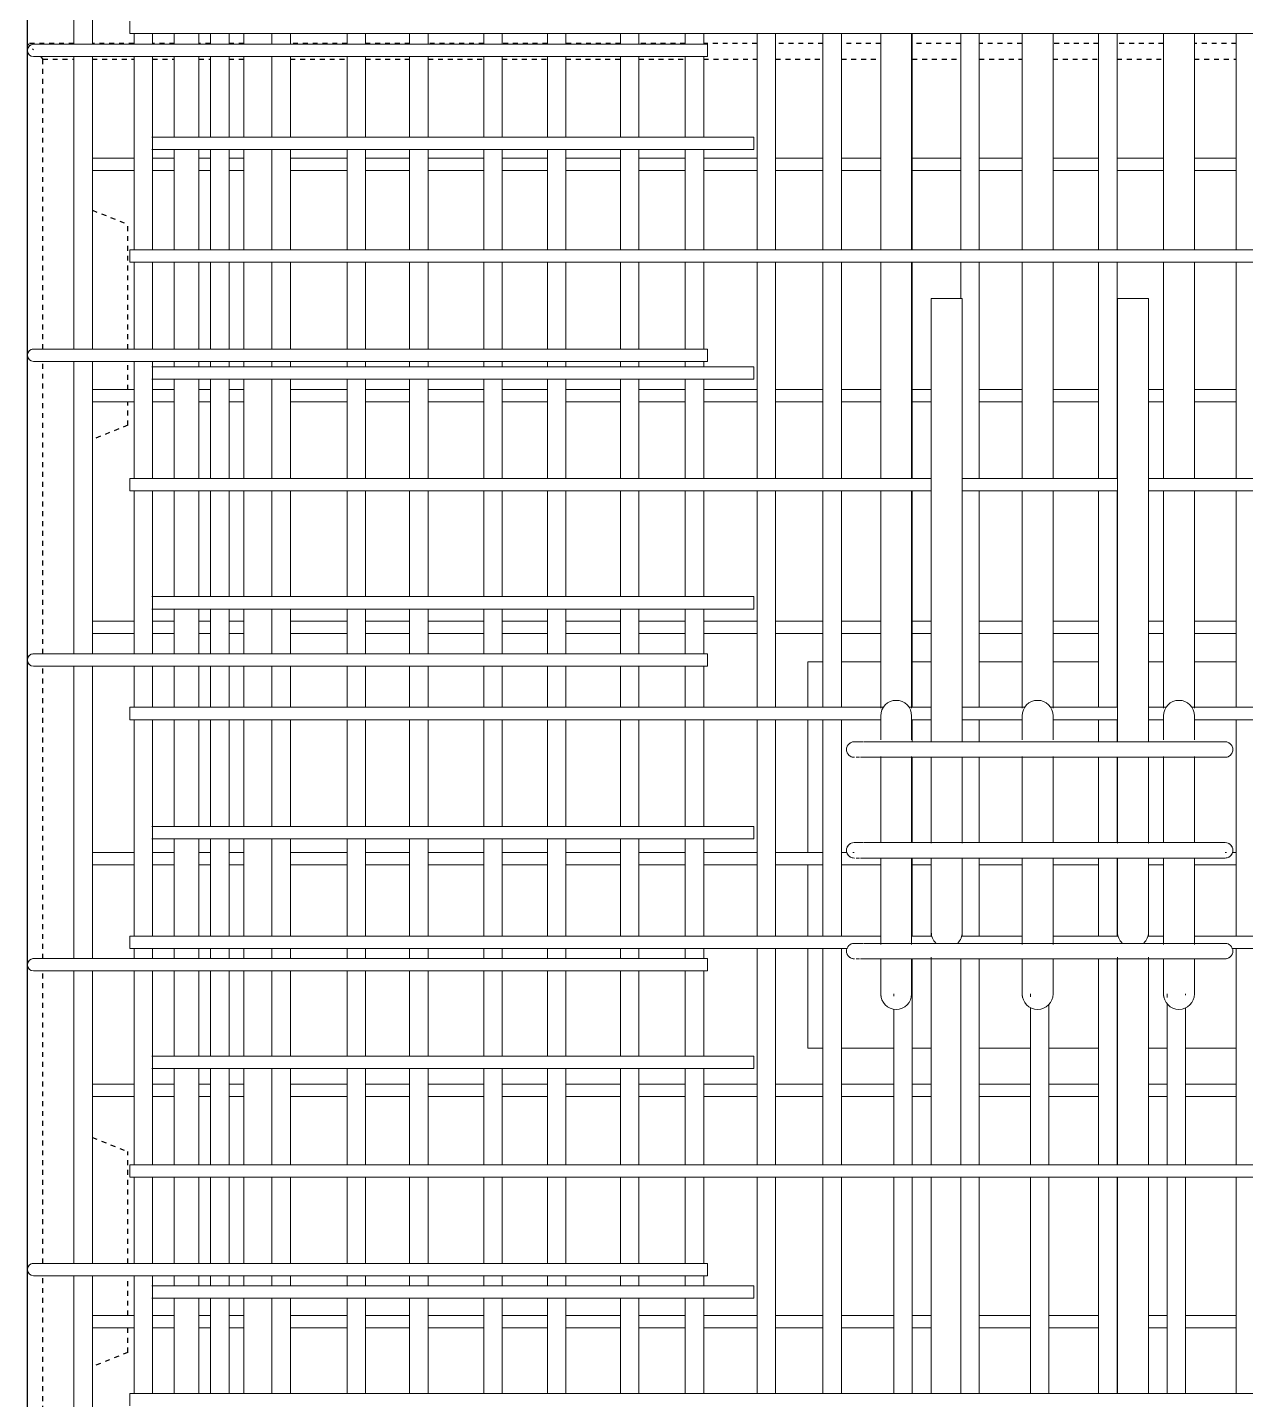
# Model space of a CAD drawing. Header units: millimetres. Extents: x -22025 to -1429, y -2879 to 29261.
# Drawn here: x -20245 to -19456, y 2783 to 3670 of the extents above; entities that cross this region are included whole.
import ezdxf

# ---------------------------------------------------------------- set-up
doc = ezdxf.new("R2010")
doc.units = ezdxf.units.MM
doc.linetypes.add('Dash', pattern=[6.36, 3.18, -3.18])
for name, color, linetype, lineweight in [('A-WALL', 113, 'Continuous', 25), ('A-WALL-HDLN', 110, 'Dash', 25), ('S-BEAM', 12, 'Continuous', 18), ('S-RBAR', 171, 'Continuous', 18)]:
    doc.layers.add(name, color=color, linetype=linetype, lineweight=lineweight)

msp = doc.modelspace()

# ---------------------------------------------------------------- linework, layer by layer
at = {"layer": 'A-WALL'}
msp.add_line((-20244.57, -1395), (-20244.57, 7660), dxfattribs=at)
at = {"layer": 'A-WALL-HDLN'}
for p, q in [((-20244.57, 3660), (-20243.01, 3658.44)), ((-20214.57, 3660), (-20244.57, 3660)), ((-20175.77, 3660), (-20202.57, 3660)), ((-20149.57, 3660), (-20163.57, 3660)), ((-20126.14, 3660), (-20133.57, 3660)), ((-20104.57, 3660), (-20114.14, 3660)), ((-20037.71, 3660), (-20074.42, 3660)), ((-19997.26, 3660), (-20025.71, 3660)), ((-19949.28, 3660), (-19985.26, 3660)), ((-19908.11, 3660), (-19937.28, 3660)), ((-19860.86, 3660), (-19896.11, 3660)), ((-19818.95, 3660), (-19848.86, 3660)), ((-19772.43, 3660), (-19806.95, 3660)), ((-19729.8, 3660), (-19760.43, 3660)), ((-19692.41, 3660), (-19717.8, 3660)), ((-19640.65, 3660), (-19672, 3660)), ((-19600.92, 3660), (-19628.65, 3660)), ((-19551.49, 3660), (-19580.92, 3660)), ((-19509.44, 3660), (-19539.49, 3660)), ((-19462.34, 3660), (-19489.44, 3660)), ((-20241.24, 3656.68), (-20240.57, 3656)), ((-20236.12, 3651.56), (-20234.57, 3650)), ((-20234.57, 3462.33), (-20234.57, 3650)), ((-20234.57, 3650), (-20214.57, 3650)), ((-20202.57, 3650), (-20175.77, 3650)), ((-20163.57, 3650), (-20149.57, 3650)), ((-20133.57, 3650), (-20126.14, 3650)), ((-20114.14, 3650), (-20104.57, 3650)), ((-20074.42, 3650), (-20037.71, 3650)), ((-20025.71, 3650), (-19997.26, 3650)), ((-19985.26, 3650), (-19949.28, 3650)), ((-19937.28, 3650), (-19908.11, 3650)), ((-19896.11, 3650), (-19860.86, 3650)), ((-19848.86, 3650), (-19818.95, 3650)), ((-19806.95, 3650), (-19772.43, 3650)), ((-19760.43, 3650), (-19729.8, 3650)), ((-19717.8, 3650), (-19692.41, 3650)), ((-19672, 3650), (-19640.65, 3650)), ((-19628.65, 3650), (-19600.92, 3650)), ((-19580.92, 3650), (-19551.49, 3650)), ((-19539.49, 3650), (-19509.44, 3650)), ((-19489.44, 3650), (-19462.34, 3650)), ((-20202.57, 3552.19), (-20179.57, 3542.99)), ((-20179.57, 3462.33), (-20179.57, 3542.99)), ((-20234.57, 3265.11), (-20234.57, 3454.33)), ((-20179.57, 3436.07), (-20179.57, 3454.33)), ((-20179.57, 3412.99), (-20179.57, 3428.07)), ((-20179.57, 3412.99), (-20202.57, 3403.79)), ((-20234.57, 3067.89), (-20234.57, 3257.11)), ((-20234.57, 2870.67), (-20234.57, 3059.89)), ((-20202.57, 2952.19), (-20179.57, 2942.99)), ((-20179.57, 2870.67), (-20179.57, 2942.99)), ((-20234.57, 2673.44), (-20234.57, 2862.67)), ((-20179.57, 2836.94), (-20179.57, 2862.67)), ((-20179.57, 2812.99), (-20179.57, 2828.94)), ((-20179.57, 2812.99), (-20202.57, 2803.79))]:
    msp.add_line(p, q, dxfattribs=at)
at = {"layer": 'S-BEAM'}
for p, q in [((-19739.57, 3230.49), (-19739.57, 3260)), ((-19739.57, 3260), (-19729.8, 3260)), ((-19717.8, 3260), (-19692.41, 3260)), ((-19672, 3260), (-19659.68, 3260)), ((-19628.65, 3260), (-19600.92, 3260)), ((-19580.92, 3260), (-19551.49, 3260)), ((-19519.18, 3260), (-19509.44, 3260)), ((-19489.44, 3260), (-19462.34, 3260)), ((-19739.57, 3136.5), (-19739.57, 3222.49)), ((-19739.57, 3082.51), (-19739.57, 3128.5)), ((-19739.57, 3010), (-19739.57, 3074.51)), ((-19729.8, 3010), (-19739.57, 3010)), ((-19684, 3010), (-19717.8, 3010)), ((-19659.68, 3010), (-19672, 3010)), ((-19595.57, 3010), (-19628.65, 3010)), ((-19551.49, 3010), (-19583.57, 3010)), ((-19507.14, 3010), (-19519.18, 3010)), ((-19462.34, 3010), (-19495.14, 3010))]:
    msp.add_line(p, q, dxfattribs=at)
at = {"layer": 'S-RBAR'}
for p, q in [((-20214.57, 3659.56), (-20214.57, 3848.78)), ((-20202.57, 3659.56), (-20202.57, 3848.78)), ((-20178.38, 3674.44), (-20178.38, 3666.44)), ((-20240.57, 3659.56), (-20220.57, 3659.56)), ((-19804.57, 3659.56), (-20220.57, 3659.56)), ((-19004.57, 3666.44), (-20178.38, 3666.44)), ((-20175.57, 3659.56), (-20175.57, 3666.44)), ((-20163.57, 3659.56), (-20163.57, 3666.44)), ((-20149.57, 3659.56), (-20149.57, 3666.44)), ((-20133.57, 3659.56), (-20133.57, 3666.44)), ((-20126.14, 3659.56), (-20126.14, 3666.44)), ((-20114.14, 3659.56), (-20114.14, 3666.44)), ((-20104.57, 3659.56), (-20104.57, 3666.44)), ((-20086.42, 3659.56), (-20086.42, 3666.44)), ((-20074.42, 3659.56), (-20074.42, 3666.44)), ((-20037.71, 3659.56), (-20037.71, 3666.44)), ((-20025.71, 3659.56), (-20025.71, 3666.44)), ((-19997.26, 3659.56), (-19997.26, 3666.44)), ((-19985.26, 3659.56), (-19985.26, 3666.44)), ((-19949.28, 3659.56), (-19949.28, 3666.44)), ((-19937.28, 3659.56), (-19937.28, 3666.44)), ((-19908.11, 3659.56), (-19908.11, 3666.44)), ((-19896.11, 3659.56), (-19896.11, 3666.44)), ((-19860.86, 3659.56), (-19860.86, 3666.44)), ((-19848.86, 3659.56), (-19848.86, 3666.44)), ((-19818.95, 3659.56), (-19818.95, 3666.44)), ((-19806.95, 3659.56), (-19806.95, 3666.44)), ((-19804.57, 3659.56), (-19804.57, 3651.56)), ((-19772.43, 3526.46), (-19772.43, 3666.44)), ((-19760.43, 3526.46), (-19760.43, 3666.44)), ((-19729.8, 3526.46), (-19729.8, 3666.44)), ((-19717.8, 3526.46), (-19717.8, 3666.44)), ((-19692.41, 3666.44), (-19692.41, 3526.46)), ((-19672.41, 3666.44), (-19672.41, 3526.46)), ((-19672, 3526.46), (-19672, 3666.44)), ((-19640.65, 3526.46), (-19640.65, 3666.44)), ((-19628.65, 3526.46), (-19628.65, 3666.44)), ((-19600.92, 3666.44), (-19600.92, 3526.46)), ((-19580.92, 3666.44), (-19580.92, 3526.46)), ((-19551.49, 3526.46), (-19551.49, 3666.44)), ((-19539.49, 3526.46), (-19539.49, 3666.44)), ((-19509.44, 3666.44), (-19509.44, 3526.46)), ((-19489.44, 3666.44), (-19489.44, 3526.46)), ((-19462.34, 3526.46), (-19462.34, 3666.44)), ((-20240.57, 3651.56), (-20220.57, 3651.56)), ((-19804.57, 3651.56), (-20220.57, 3651.56)), ((-20214.57, 3462.33), (-20214.57, 3651.56)), ((-20202.57, 3462.33), (-20202.57, 3651.56)), ((-20175.57, 3526.46), (-20175.57, 3651.56)), ((-20163.57, 3526.46), (-20163.57, 3651.56)), ((-20149.57, 3599.39), (-20149.57, 3651.56)), ((-20133.57, 3599.39), (-20133.57, 3651.56)), ((-20126.14, 3599.39), (-20126.14, 3651.56)), ((-20114.14, 3599.39), (-20114.14, 3651.56)), ((-20104.57, 3599.39), (-20104.57, 3651.56)), ((-20086.42, 3599.39), (-20086.42, 3651.56)), ((-20074.42, 3599.39), (-20074.42, 3651.56)), ((-20037.71, 3599.39), (-20037.71, 3651.56)), ((-20025.71, 3599.39), (-20025.71, 3651.56)), ((-19997.26, 3599.39), (-19997.26, 3651.56)), ((-19985.26, 3599.39), (-19985.26, 3651.56)), ((-19949.28, 3599.39), (-19949.28, 3651.56)), ((-19937.28, 3599.39), (-19937.28, 3651.56)), ((-19908.11, 3599.39), (-19908.11, 3651.56)), ((-19896.11, 3599.39), (-19896.11, 3651.56)), ((-19860.86, 3599.39), (-19860.86, 3651.56)), ((-19848.86, 3599.39), (-19848.86, 3651.56)), ((-19818.95, 3599.39), (-19818.95, 3651.56)), ((-19806.95, 3599.39), (-19806.95, 3651.56)), ((-20164.07, 3599.39), (-20134.57, 3599.39)), ((-19774.57, 3599.39), (-20134.57, 3599.39)), ((-19774.57, 3599.39), (-19774.57, 3591.39)), ((-20164.07, 3591.39), (-20134.57, 3591.39)), ((-20149.57, 3526.46), (-20149.57, 3591.39)), ((-19774.57, 3591.39), (-20134.57, 3591.39)), ((-20133.57, 3526.46), (-20133.57, 3591.39)), ((-20126.14, 3526.46), (-20126.14, 3591.39)), ((-20114.14, 3526.46), (-20114.14, 3591.39)), ((-20104.57, 3526.46), (-20104.57, 3591.39)), ((-20086.42, 3526.46), (-20086.42, 3591.39)), ((-20074.42, 3526.46), (-20074.42, 3591.39)), ((-20037.71, 3526.46), (-20037.71, 3591.39)), ((-20025.71, 3526.46), (-20025.71, 3591.39)), ((-19997.26, 3526.46), (-19997.26, 3591.39)), ((-19985.26, 3526.46), (-19985.26, 3591.39)), ((-19949.28, 3526.46), (-19949.28, 3591.39)), ((-19937.28, 3526.46), (-19937.28, 3591.39)), ((-19908.11, 3526.46), (-19908.11, 3591.39)), ((-19896.11, 3526.46), (-19896.11, 3591.39)), ((-19860.86, 3526.46), (-19860.86, 3591.39)), ((-19848.86, 3526.46), (-19848.86, 3591.39)), ((-19818.95, 3526.46), (-19818.95, 3591.39)), ((-19806.95, 3526.46), (-19806.95, 3591.39)), ((-20175.77, 3585.85), (-20202.57, 3585.85)), ((-20149.57, 3585.85), (-20163.57, 3585.85)), ((-20126.14, 3585.85), (-20133.57, 3585.85)), ((-20104.57, 3585.85), (-20114.14, 3585.85)), ((-20037.71, 3585.85), (-20074.42, 3585.85)), ((-19997.26, 3585.85), (-20025.71, 3585.85)), ((-19949.28, 3585.85), (-19985.26, 3585.85)), ((-19908.11, 3585.85), (-19937.28, 3585.85)), ((-19860.86, 3585.85), (-19896.11, 3585.85)), ((-19818.95, 3585.85), (-19848.86, 3585.85)), ((-19772.43, 3585.85), (-19806.95, 3585.85)), ((-19729.8, 3585.85), (-19760.43, 3585.85)), ((-19692.41, 3585.85), (-19717.8, 3585.85)), ((-19640.65, 3585.85), (-19672, 3585.85)), ((-19600.92, 3585.85), (-19628.65, 3585.85)), ((-19551.49, 3585.85), (-19580.92, 3585.85)), ((-19509.44, 3585.85), (-19539.49, 3585.85)), ((-19462.34, 3585.85), (-19489.44, 3585.85)), ((-20175.77, 3577.85), (-20202.57, 3577.85)), ((-20149.57, 3577.85), (-20163.57, 3577.85)), ((-20126.14, 3577.85), (-20133.57, 3577.85)), ((-20104.57, 3577.85), (-20114.14, 3577.85)), ((-20037.71, 3577.85), (-20074.42, 3577.85)), ((-19997.26, 3577.85), (-20025.71, 3577.85)), ((-19949.28, 3577.85), (-19985.26, 3577.85)), ((-19908.11, 3577.85), (-19937.28, 3577.85)), ((-19860.86, 3577.85), (-19896.11, 3577.85)), ((-19818.95, 3577.85), (-19848.86, 3577.85)), ((-19772.43, 3577.85), (-19806.95, 3577.85)), ((-19729.8, 3577.85), (-19760.43, 3577.85)), ((-19692.41, 3577.85), (-19717.8, 3577.85)), ((-19640.65, 3577.85), (-19672, 3577.85)), ((-19600.92, 3577.85), (-19628.65, 3577.85)), ((-19551.49, 3577.85), (-19580.92, 3577.85)), ((-19509.44, 3577.85), (-19539.49, 3577.85)), ((-19462.34, 3577.85), (-19489.44, 3577.85)), ((-19004.57, 3526.46), (-20178.38, 3526.46)), ((-20178.38, 3526.46), (-20178.38, 3518.46)), ((-19004.57, 3518.46), (-20178.38, 3518.46)), ((-20175.57, 3462.33), (-20175.57, 3518.46)), ((-20163.57, 3462.33), (-20163.57, 3518.46)), ((-20149.57, 3462.33), (-20149.57, 3518.46)), ((-20133.57, 3462.33), (-20133.57, 3518.46)), ((-20126.14, 3462.33), (-20126.14, 3518.46)), ((-20114.14, 3462.33), (-20114.14, 3518.46)), ((-20104.57, 3462.33), (-20104.57, 3518.46)), ((-20086.42, 3462.33), (-20086.42, 3518.46)), ((-20074.42, 3462.33), (-20074.42, 3518.46)), ((-20037.71, 3462.33), (-20037.71, 3518.46)), ((-20025.71, 3462.33), (-20025.71, 3518.46)), ((-19997.26, 3462.33), (-19997.26, 3518.46)), ((-19985.26, 3462.33), (-19985.26, 3518.46)), ((-19949.28, 3462.33), (-19949.28, 3518.46)), ((-19937.28, 3462.33), (-19937.28, 3518.46)), ((-19908.11, 3462.33), (-19908.11, 3518.46)), ((-19896.11, 3462.33), (-19896.11, 3518.46)), ((-19860.86, 3462.33), (-19860.86, 3518.46)), ((-19848.86, 3462.33), (-19848.86, 3518.46)), ((-19818.95, 3462.33), (-19818.95, 3518.46)), ((-19806.95, 3462.33), (-19806.95, 3518.46)), ((-19772.43, 3378.48), (-19772.43, 3518.46)), ((-19760.43, 3378.48), (-19760.43, 3518.46)), ((-19729.8, 3378.48), (-19729.8, 3518.46)), ((-19717.8, 3378.48), (-19717.8, 3518.46)), ((-19692.41, 3518.46), (-19692.41, 3378.48)), ((-19672.41, 3518.46), (-19672.41, 3378.48)), ((-19672, 3378.48), (-19672, 3518.46)), ((-19640.65, 3495), (-19640.65, 3518.46)), ((-19628.65, 3378.48), (-19628.65, 3518.46)), ((-19600.92, 3518.46), (-19600.92, 3378.48)), ((-19580.92, 3518.46), (-19580.92, 3378.48)), ((-19551.49, 3378.48), (-19551.49, 3518.46)), ((-19539.49, 3378.48), (-19539.49, 3518.46)), ((-19509.44, 3518.46), (-19509.44, 3378.48)), ((-19489.44, 3518.46), (-19489.44, 3378.48)), ((-19462.34, 3378.48), (-19462.34, 3518.46)), ((-19659.68, 3495), (-19659.68, 3208.16)), ((-19659.68, 3495), (-19639.68, 3495)), ((-19639.68, 3495), (-19639.68, 3208.16)), ((-19539.18, 3495), (-19539.18, 3208.16)), ((-19539.18, 3495), (-19519.18, 3495)), ((-19519.18, 3495), (-19519.18, 3208.16)), ((-20240.57, 3462.33), (-20220.57, 3462.33)), ((-20240.57, 3454.33), (-20220.57, 3454.33)), ((-19804.57, 3462.33), (-20220.57, 3462.33)), ((-19804.57, 3454.33), (-20220.57, 3454.33)), ((-20214.57, 3265.11), (-20214.57, 3454.33)), ((-20202.57, 3265.11), (-20202.57, 3454.33)), ((-20175.57, 3378.48), (-20175.57, 3454.33)), ((-20163.57, 3378.48), (-20163.57, 3454.33)), ((-20149.57, 3450.75), (-20149.57, 3454.33)), ((-20133.57, 3450.75), (-20133.57, 3454.33)), ((-20126.14, 3450.75), (-20126.14, 3454.33)), ((-20114.14, 3450.75), (-20114.14, 3454.33)), ((-20104.57, 3450.75), (-20104.57, 3454.33)), ((-20086.42, 3450.75), (-20086.42, 3454.33)), ((-20074.42, 3450.75), (-20074.42, 3454.33)), ((-20037.71, 3450.75), (-20037.71, 3454.33)), ((-20025.71, 3450.75), (-20025.71, 3454.33)), ((-19997.26, 3450.75), (-19997.26, 3454.33)), ((-19985.26, 3450.75), (-19985.26, 3454.33)), ((-19949.28, 3450.75), (-19949.28, 3454.33)), ((-19937.28, 3450.75), (-19937.28, 3454.33)), ((-19908.11, 3450.75), (-19908.11, 3454.33)), ((-19896.11, 3450.75), (-19896.11, 3454.33)), ((-19860.86, 3450.75), (-19860.86, 3454.33)), ((-19848.86, 3450.75), (-19848.86, 3454.33)), ((-19818.95, 3450.75), (-19818.95, 3454.33)), ((-19806.95, 3450.75), (-19806.95, 3454.33)), ((-19804.57, 3462.33), (-19804.57, 3454.33)), ((-20164.07, 3450.75), (-20134.57, 3450.75)), ((-19774.57, 3450.75), (-20134.57, 3450.75)), ((-19774.57, 3450.75), (-19774.57, 3442.75)), ((-20164.07, 3442.75), (-20134.57, 3442.75)), ((-20149.57, 3378.48), (-20149.57, 3442.75)), ((-19774.57, 3442.75), (-20134.57, 3442.75)), ((-20133.57, 3378.48), (-20133.57, 3442.75)), ((-20126.14, 3378.48), (-20126.14, 3442.75)), ((-20114.14, 3378.48), (-20114.14, 3442.75)), ((-20104.57, 3378.48), (-20104.57, 3442.75)), ((-20086.42, 3378.48), (-20086.42, 3442.75)), ((-20074.42, 3378.48), (-20074.42, 3442.75)), ((-20037.71, 3378.48), (-20037.71, 3442.75)), ((-20025.71, 3378.48), (-20025.71, 3442.75)), ((-19997.26, 3378.48), (-19997.26, 3442.75)), ((-19985.26, 3378.48), (-19985.26, 3442.75)), ((-19949.28, 3378.48), (-19949.28, 3442.75)), ((-19937.28, 3378.48), (-19937.28, 3442.75)), ((-19908.11, 3378.48), (-19908.11, 3442.75)), ((-19896.11, 3378.48), (-19896.11, 3442.75)), ((-19860.86, 3378.48), (-19860.86, 3442.75)), ((-19848.86, 3378.48), (-19848.86, 3442.75)), ((-19818.95, 3378.48), (-19818.95, 3442.75)), ((-19806.95, 3378.48), (-19806.95, 3442.75)), ((-20175.77, 3436.07), (-20202.57, 3436.07)), ((-20175.57, 3428.07), (-20202.57, 3428.07)), ((-20149.57, 3436.07), (-20163.57, 3436.07)), ((-20149.57, 3428.07), (-20163.57, 3428.07)), ((-20126.14, 3436.07), (-20133.57, 3436.07)), ((-20126.14, 3428.07), (-20133.57, 3428.07)), ((-20104.57, 3436.07), (-20114.14, 3436.07)), ((-20104.57, 3428.07), (-20114.14, 3428.07)), ((-20037.71, 3436.07), (-20074.42, 3436.07)), ((-20037.71, 3428.07), (-20074.42, 3428.07)), ((-19997.26, 3436.07), (-20025.71, 3436.07)), ((-19997.26, 3428.07), (-20025.71, 3428.07)), ((-19949.28, 3436.07), (-19985.26, 3436.07)), ((-19949.28, 3428.07), (-19985.26, 3428.07)), ((-19908.11, 3436.07), (-19937.28, 3436.07)), ((-19908.11, 3428.07), (-19937.28, 3428.07)), ((-19860.86, 3436.07), (-19896.11, 3436.07)), ((-19860.86, 3428.07), (-19896.11, 3428.07)), ((-19818.95, 3436.07), (-19848.86, 3436.07)), ((-19818.95, 3428.07), (-19848.86, 3428.07)), ((-19772.43, 3436.07), (-19806.95, 3436.07)), ((-19772.43, 3428.07), (-19806.95, 3428.07)), ((-19729.8, 3436.07), (-19760.43, 3436.07)), ((-19729.8, 3428.07), (-19760.43, 3428.07)), ((-19692.41, 3436.07), (-19717.8, 3436.07)), ((-19692.41, 3428.07), (-19717.8, 3428.07)), ((-19659.68, 3436.07), (-19672, 3436.07)), ((-19659.68, 3428.07), (-19672, 3428.07)), ((-19600.92, 3436.07), (-19628.65, 3436.07)), ((-19600.92, 3428.07), (-19628.65, 3428.07)), ((-19551.49, 3436.07), (-19580.92, 3436.07)), ((-19551.49, 3428.07), (-19580.92, 3428.07)), ((-19509.44, 3436.07), (-19519.18, 3436.07)), ((-19509.44, 3428.07), (-19519.18, 3428.07)), ((-19462.34, 3436.07), (-19489.44, 3436.07)), ((-19462.34, 3428.07), (-19489.44, 3428.07)), ((-19659.68, 3378.48), (-20178.38, 3378.48)), ((-20178.38, 3378.48), (-20178.38, 3370.48)), ((-19539.18, 3378.48), (-19639.68, 3378.48)), ((-19004.57, 3378.48), (-19519.18, 3378.48)), ((-19659.68, 3370.48), (-20178.38, 3370.48)), ((-20175.57, 3265.11), (-20175.57, 3370.48)), ((-20163.57, 3265.11), (-20163.57, 3370.48)), ((-20149.57, 3302.1), (-20149.57, 3370.48)), ((-20133.57, 3302.1), (-20133.57, 3370.48)), ((-20126.14, 3302.1), (-20126.14, 3370.48)), ((-20114.14, 3302.1), (-20114.14, 3370.48)), ((-20104.57, 3302.1), (-20104.57, 3370.48)), ((-20086.42, 3302.1), (-20086.42, 3370.48)), ((-20074.42, 3302.1), (-20074.42, 3370.48)), ((-20037.71, 3302.1), (-20037.71, 3370.48)), ((-20025.71, 3302.1), (-20025.71, 3370.48)), ((-19997.26, 3302.1), (-19997.26, 3370.48)), ((-19985.26, 3302.1), (-19985.26, 3370.48)), ((-19949.28, 3302.1), (-19949.28, 3370.48)), ((-19937.28, 3302.1), (-19937.28, 3370.48)), ((-19908.11, 3302.1), (-19908.11, 3370.48)), ((-19896.11, 3302.1), (-19896.11, 3370.48)), ((-19860.86, 3302.1), (-19860.86, 3370.48)), ((-19848.86, 3302.1), (-19848.86, 3370.48)), ((-19818.95, 3302.1), (-19818.95, 3370.48)), ((-19806.95, 3302.1), (-19806.95, 3370.48)), ((-19772.43, 3230.49), (-19772.43, 3370.48)), ((-19760.43, 3230.49), (-19760.43, 3370.48)), ((-19729.8, 3230.49), (-19729.8, 3370.48)), ((-19717.8, 3230.49), (-19717.8, 3370.48)), ((-19692.41, 3370.48), (-19692.41, 3305)), ((-19672.41, 3370.48), (-19672.41, 3305)), ((-19672, 3230.49), (-19672, 3370.48)), ((-19539.18, 3370.48), (-19639.68, 3370.48)), ((-19628.65, 3230.49), (-19628.65, 3370.48)), ((-19600.92, 3370.48), (-19600.92, 3305)), ((-19580.92, 3370.48), (-19580.92, 3305)), ((-19551.49, 3230.49), (-19551.49, 3370.48)), ((-19539.49, 3230.49), (-19539.49, 3370.48)), ((-19004.57, 3370.48), (-19519.18, 3370.48)), ((-19509.44, 3370.48), (-19509.44, 3305)), ((-19489.44, 3370.48), (-19489.44, 3305)), ((-19462.34, 3230.49), (-19462.34, 3370.48)), ((-19692.41, 3305), (-19692.41, 3229.96)), ((-19672.41, 3305), (-19672.41, 3229.96)), ((-19600.92, 3305), (-19600.92, 3229.96)), ((-19580.92, 3305), (-19580.92, 3229.96)), ((-19509.44, 3305), (-19509.44, 3229.96)), ((-19489.44, 3305), (-19489.44, 3229.96)), ((-20164.07, 3302.1), (-20134.57, 3302.1)), ((-19774.57, 3302.1), (-20134.57, 3302.1)), ((-19774.57, 3302.1), (-19774.57, 3294.1)), ((-20175.77, 3286.29), (-20202.57, 3286.29)), ((-20164.07, 3294.1), (-20134.57, 3294.1)), ((-20149.57, 3286.29), (-20163.57, 3286.29)), ((-20149.57, 3265.11), (-20149.57, 3294.1)), ((-19774.57, 3294.1), (-20134.57, 3294.1)), ((-20133.57, 3265.11), (-20133.57, 3294.1)), ((-20126.14, 3286.29), (-20133.57, 3286.29)), ((-20126.14, 3265.11), (-20126.14, 3294.1)), ((-20114.14, 3265.11), (-20114.14, 3294.1)), ((-20104.57, 3286.29), (-20114.14, 3286.29)), ((-20104.57, 3265.11), (-20104.57, 3294.1)), ((-20086.42, 3265.11), (-20086.42, 3294.1)), ((-20074.42, 3265.11), (-20074.42, 3294.1)), ((-20037.71, 3286.29), (-20074.42, 3286.29)), ((-20037.71, 3265.11), (-20037.71, 3294.1)), ((-20025.71, 3265.11), (-20025.71, 3294.1)), ((-19997.26, 3286.29), (-20025.71, 3286.29)), ((-19997.26, 3265.11), (-19997.26, 3294.1)), ((-19985.26, 3265.11), (-19985.26, 3294.1)), ((-19949.28, 3286.29), (-19985.26, 3286.29)), ((-19949.28, 3265.11), (-19949.28, 3294.1)), ((-19937.28, 3265.11), (-19937.28, 3294.1)), ((-19908.11, 3286.29), (-19937.28, 3286.29)), ((-19908.11, 3265.11), (-19908.11, 3294.1)), ((-19896.11, 3265.11), (-19896.11, 3294.1)), ((-19860.86, 3286.29), (-19896.11, 3286.29)), ((-19860.86, 3265.11), (-19860.86, 3294.1)), ((-19848.86, 3265.11), (-19848.86, 3294.1)), ((-19818.95, 3286.29), (-19848.86, 3286.29)), ((-19818.95, 3265.11), (-19818.95, 3294.1)), ((-19806.95, 3265.11), (-19806.95, 3294.1)), ((-19772.43, 3286.29), (-19806.95, 3286.29)), ((-19729.8, 3286.29), (-19760.43, 3286.29)), ((-19692.41, 3286.29), (-19717.8, 3286.29)), ((-19659.68, 3286.29), (-19672, 3286.29)), ((-19600.92, 3286.29), (-19628.65, 3286.29)), ((-19551.49, 3286.29), (-19580.92, 3286.29)), ((-19509.44, 3286.29), (-19519.18, 3286.29)), ((-19462.34, 3286.29), (-19489.44, 3286.29)), ((-20175.77, 3278.29), (-20202.57, 3278.29)), ((-20149.57, 3278.29), (-20163.57, 3278.29)), ((-20126.14, 3278.29), (-20133.57, 3278.29)), ((-20104.57, 3278.29), (-20114.14, 3278.29)), ((-20037.71, 3278.29), (-20074.42, 3278.29)), ((-19997.26, 3278.29), (-20025.71, 3278.29)), ((-19949.28, 3278.29), (-19985.26, 3278.29)), ((-19908.11, 3278.29), (-19937.28, 3278.29)), ((-19860.86, 3278.29), (-19896.11, 3278.29)), ((-19818.95, 3278.29), (-19848.86, 3278.29)), ((-19772.43, 3278.29), (-19806.95, 3278.29)), ((-19729.8, 3278.29), (-19760.43, 3278.29)), ((-19692.41, 3278.29), (-19717.8, 3278.29)), ((-19659.68, 3278.29), (-19672, 3278.29)), ((-19600.92, 3278.29), (-19628.65, 3278.29)), ((-19551.49, 3278.29), (-19580.92, 3278.29)), ((-19509.44, 3278.29), (-19519.18, 3278.29)), ((-19462.34, 3278.29), (-19489.44, 3278.29)), ((-20240.57, 3265.11), (-20220.57, 3265.11)), ((-19804.57, 3265.11), (-20220.57, 3265.11)), ((-19804.57, 3265.11), (-19804.57, 3257.11)), ((-20240.57, 3257.11), (-20220.57, 3257.11)), ((-19804.57, 3257.11), (-20220.57, 3257.11)), ((-20214.57, 3067.89), (-20214.57, 3257.11)), ((-20202.57, 3067.89), (-20202.57, 3257.11)), ((-20175.57, 3230.49), (-20175.57, 3257.11)), ((-20163.57, 3230.49), (-20163.57, 3257.11)), ((-20149.57, 3230.49), (-20149.57, 3257.11)), ((-20133.57, 3230.49), (-20133.57, 3257.11)), ((-20126.14, 3230.49), (-20126.14, 3257.11)), ((-20114.14, 3230.49), (-20114.14, 3257.11)), ((-20104.57, 3230.49), (-20104.57, 3257.11)), ((-20086.42, 3230.49), (-20086.42, 3257.11)), ((-20074.42, 3230.49), (-20074.42, 3257.11)), ((-20037.71, 3230.49), (-20037.71, 3257.11)), ((-20025.71, 3230.49), (-20025.71, 3257.11)), ((-19997.26, 3230.49), (-19997.26, 3257.11)), ((-19985.26, 3230.49), (-19985.26, 3257.11)), ((-19949.28, 3230.49), (-19949.28, 3257.11)), ((-19937.28, 3230.49), (-19937.28, 3257.11)), ((-19908.11, 3230.49), (-19908.11, 3257.11)), ((-19896.11, 3230.49), (-19896.11, 3257.11)), ((-19860.86, 3230.49), (-19860.86, 3257.11)), ((-19848.86, 3230.49), (-19848.86, 3257.11)), ((-19818.95, 3230.49), (-19818.95, 3257.11)), ((-19806.95, 3230.49), (-19806.95, 3257.11)), ((-19690.58, 3230.49), (-20178.38, 3230.49)), ((-20178.38, 3230.49), (-20178.38, 3222.49)), ((-19692.41, 3209.35), (-19692.41, 3225)), ((-19659.68, 3230.49), (-19674.24, 3230.49)), ((-19672.41, 3209.35), (-19672.41, 3225)), ((-19599.09, 3230.49), (-19639.68, 3230.49)), ((-19600.92, 3209.35), (-19600.92, 3225)), ((-19539.18, 3230.49), (-19582.76, 3230.49)), ((-19580.92, 3209.35), (-19580.92, 3225)), ((-19507.61, 3230.49), (-19519.18, 3230.49)), ((-19509.44, 3209.35), (-19509.44, 3225)), ((-19004.57, 3230.49), (-19491.27, 3230.49)), ((-19489.44, 3209.35), (-19489.44, 3225)), ((-19692.41, 3222.49), (-20178.38, 3222.49)), ((-20175.57, 3082.51), (-20175.57, 3222.49)), ((-20163.57, 3082.51), (-20163.57, 3222.49)), ((-20149.57, 3153.46), (-20149.57, 3222.49)), ((-20133.57, 3153.46), (-20133.57, 3222.49)), ((-20126.14, 3153.46), (-20126.14, 3222.49)), ((-20114.14, 3153.46), (-20114.14, 3222.49)), ((-20104.57, 3153.46), (-20104.57, 3222.49)), ((-20086.42, 3153.46), (-20086.42, 3222.49)), ((-20074.42, 3153.46), (-20074.42, 3222.49)), ((-20037.71, 3153.46), (-20037.71, 3222.49)), ((-20025.71, 3153.46), (-20025.71, 3222.49)), ((-19997.26, 3153.46), (-19997.26, 3222.49)), ((-19985.26, 3153.46), (-19985.26, 3222.49)), ((-19949.28, 3153.46), (-19949.28, 3222.49)), ((-19937.28, 3153.46), (-19937.28, 3222.49)), ((-19908.11, 3153.46), (-19908.11, 3222.49)), ((-19896.11, 3153.46), (-19896.11, 3222.49)), ((-19860.86, 3153.46), (-19860.86, 3222.49)), ((-19848.86, 3153.46), (-19848.86, 3222.49)), ((-19818.95, 3153.46), (-19818.95, 3222.49)), ((-19806.95, 3153.46), (-19806.95, 3222.49)), ((-19772.43, 3082.51), (-19772.43, 3222.49)), ((-19760.43, 3082.51), (-19760.43, 3222.49)), ((-19729.8, 3082.51), (-19729.8, 3222.49)), ((-19717.8, 3082.51), (-19717.8, 3222.49)), ((-19659.68, 3222.49), (-19672.08, 3222.49)), ((-19672, 3208.16), (-19672, 3222.49)), ((-19600.92, 3222.49), (-19639.68, 3222.49)), ((-19628.65, 3208.16), (-19628.65, 3222.49)), ((-19539.18, 3222.49), (-19580.92, 3222.49)), ((-19551.49, 3208.16), (-19551.49, 3222.49)), ((-19539.49, 3208.16), (-19539.49, 3222.49)), ((-19509.44, 3222.49), (-19519.18, 3222.49)), ((-19004.57, 3222.49), (-19489.44, 3222.49)), ((-19462.34, 3082.51), (-19462.34, 3222.49)), ((-19703.98, 3208.16), (-19709.57, 3208.16)), ((-19700.35, 3208.16), (-19703.67, 3208.16)), ((-19689.82, 3208.16), (-19700.4, 3208.16)), ((-19682.68, 3208.16), (-19689.96, 3208.16)), ((-19674.57, 3208.16), (-19682.8, 3208.16)), ((-19674.57, 3208.16), (-19504.57, 3208.16)), ((-19469.57, 3208.16), (-19504.57, 3208.16)), ((-19709.32, 3198.16), (-19709.57, 3198.16)), ((-19706.07, 3198.16), (-19708.38, 3198.16)), ((-19701.76, 3198.16), (-19705.51, 3198.16)), ((-19699.32, 3198.16), (-19701.88, 3198.16)), ((-19674.57, 3198.16), (-19699.32, 3198.16)), ((-19692.41, 3145), (-19692.41, 3198.58)), ((-19674.57, 3198.16), (-19504.57, 3198.16)), ((-19672.41, 3145), (-19672.41, 3198.58)), ((-19672, 3142.95), (-19672, 3198.16)), ((-19659.68, 3198.16), (-19659.68, 3165)), ((-19639.68, 3198.16), (-19639.68, 3165)), ((-19628.65, 3142.95), (-19628.65, 3198.16)), ((-19600.92, 3145), (-19600.92, 3198.58)), ((-19580.92, 3145), (-19580.92, 3198.58)), ((-19551.49, 3142.95), (-19551.49, 3198.16)), ((-19539.49, 3142.95), (-19539.49, 3198.16)), ((-19539.18, 3198.16), (-19539.18, 3165)), ((-19519.18, 3198.16), (-19519.18, 3165)), ((-19509.44, 3145), (-19509.44, 3198.58)), ((-19469.57, 3198.16), (-19504.57, 3198.16)), ((-19489.44, 3145), (-19489.44, 3198.58)), ((-19659.68, 3142.68), (-19659.68, 3165)), ((-19639.68, 3142.68), (-19639.68, 3165)), ((-19539.18, 3142.68), (-19539.18, 3165)), ((-19519.18, 3142.68), (-19519.18, 3165)), ((-20164.07, 3153.46), (-20134.57, 3153.46)), ((-19774.57, 3153.46), (-20134.57, 3153.46)), ((-19774.57, 3153.46), (-19774.57, 3145.46)), ((-20164.07, 3145.46), (-20134.57, 3145.46)), ((-20149.57, 3082.51), (-20149.57, 3145.46)), ((-19774.57, 3145.46), (-20134.57, 3145.46)), ((-20133.57, 3082.51), (-20133.57, 3145.46)), ((-20126.14, 3082.51), (-20126.14, 3145.46)), ((-20114.14, 3082.51), (-20114.14, 3145.46)), ((-20104.57, 3082.51), (-20104.57, 3145.46)), ((-20086.42, 3082.51), (-20086.42, 3145.46)), ((-20074.42, 3082.51), (-20074.42, 3145.46)), ((-20037.71, 3082.51), (-20037.71, 3145.46)), ((-20025.71, 3082.51), (-20025.71, 3145.46)), ((-19997.26, 3082.51), (-19997.26, 3145.46)), ((-19985.26, 3082.51), (-19985.26, 3145.46)), ((-19949.28, 3082.51), (-19949.28, 3145.46)), ((-19937.28, 3082.51), (-19937.28, 3145.46)), ((-19908.11, 3082.51), (-19908.11, 3145.46)), ((-19896.11, 3082.51), (-19896.11, 3145.46)), ((-19860.86, 3082.51), (-19860.86, 3145.46)), ((-19848.86, 3082.51), (-19848.86, 3145.46)), ((-19818.95, 3082.51), (-19818.95, 3145.46)), ((-19806.95, 3082.51), (-19806.95, 3145.46)), ((-19692.41, 3145), (-19692.41, 3142.95)), ((-19672.41, 3145), (-19672.41, 3142.95)), ((-19600.92, 3145), (-19600.92, 3142.95)), ((-19580.92, 3145), (-19580.92, 3142.95)), ((-19509.44, 3145), (-19509.44, 3142.95)), ((-19489.44, 3145), (-19489.44, 3142.95)), ((-20175.77, 3136.5), (-20202.57, 3136.5)), ((-20149.57, 3136.5), (-20163.57, 3136.5)), ((-20126.14, 3136.5), (-20133.57, 3136.5)), ((-20104.57, 3136.5), (-20114.14, 3136.5)), ((-20037.71, 3136.5), (-20074.42, 3136.5)), ((-19997.26, 3136.5), (-20025.71, 3136.5)), ((-19949.28, 3136.5), (-19985.26, 3136.5)), ((-19908.11, 3136.5), (-19937.28, 3136.5)), ((-19860.86, 3136.5), (-19896.11, 3136.5)), ((-19818.95, 3136.5), (-19848.86, 3136.5)), ((-19772.43, 3136.5), (-19806.95, 3136.5)), ((-19729.8, 3136.5), (-19760.43, 3136.5)), ((-19714.24, 3136.5), (-19717.8, 3136.5)), ((-19709.57, 3136.5), (-19710.42, 3136.5)), ((-19703.98, 3142.95), (-19709.57, 3142.95)), ((-19700.35, 3142.95), (-19703.67, 3142.95)), ((-19689.82, 3142.95), (-19700.4, 3142.95)), ((-19682.68, 3142.95), (-19689.96, 3142.95)), ((-19674.57, 3142.95), (-19682.8, 3142.95)), ((-19674.57, 3142.95), (-19504.57, 3142.95)), ((-19469.57, 3142.95), (-19504.57, 3142.95)), ((-19468.72, 3136.5), (-19469.57, 3136.5)), ((-19462.34, 3136.5), (-19464.9, 3136.5)), ((-20175.77, 3128.5), (-20202.57, 3128.5)), ((-20149.57, 3128.5), (-20163.57, 3128.5)), ((-20126.14, 3128.5), (-20133.57, 3128.5)), ((-20104.57, 3128.5), (-20114.14, 3128.5)), ((-20037.71, 3128.5), (-20074.42, 3128.5)), ((-19997.26, 3128.5), (-20025.71, 3128.5)), ((-19949.28, 3128.5), (-19985.26, 3128.5)), ((-19908.11, 3128.5), (-19937.28, 3128.5)), ((-19860.86, 3128.5), (-19896.11, 3128.5)), ((-19818.95, 3128.5), (-19848.86, 3128.5)), ((-19772.43, 3128.5), (-19806.95, 3128.5)), ((-19729.8, 3128.5), (-19760.43, 3128.5)), ((-19692.41, 3128.5), (-19717.8, 3128.5)), ((-19709.32, 3132.95), (-19709.57, 3132.95)), ((-19706.07, 3132.95), (-19708.38, 3132.95)), ((-19701.76, 3132.95), (-19705.51, 3132.95)), ((-19699.32, 3132.95), (-19701.88, 3132.95)), ((-19674.57, 3132.95), (-19699.32, 3132.95)), ((-19692.41, 3132.95), (-19692.41, 3125)), ((-19674.57, 3132.95), (-19504.57, 3132.95)), ((-19672.41, 3132.95), (-19672.41, 3125)), ((-19672, 3082.51), (-19672, 3132.95)), ((-19659.68, 3128.5), (-19672, 3128.5)), ((-19659.68, 3085), (-19659.68, 3132.79)), ((-19639.68, 3085), (-19639.68, 3132.79)), ((-19628.65, 3082.51), (-19628.65, 3132.95)), ((-19600.92, 3128.5), (-19628.65, 3128.5)), ((-19600.92, 3132.95), (-19600.92, 3125)), ((-19580.92, 3132.95), (-19580.92, 3125)), ((-19551.49, 3128.5), (-19580.92, 3128.5)), ((-19551.49, 3082.51), (-19551.49, 3132.95)), ((-19539.49, 3082.51), (-19539.49, 3132.95)), ((-19539.18, 3085), (-19539.18, 3132.79)), ((-19519.18, 3085), (-19519.18, 3132.79)), ((-19509.44, 3128.5), (-19519.18, 3128.5)), ((-19509.44, 3132.95), (-19509.44, 3125)), ((-19469.57, 3132.95), (-19504.57, 3132.95)), ((-19489.44, 3132.95), (-19489.44, 3125)), ((-19462.34, 3128.5), (-19489.44, 3128.5)), ((-19692.41, 3076.94), (-19692.41, 3125)), ((-19672.41, 3076.94), (-19672.41, 3125)), ((-19600.92, 3076.94), (-19600.92, 3125)), ((-19580.92, 3076.94), (-19580.92, 3125)), ((-19509.44, 3076.94), (-19509.44, 3125)), ((-19489.44, 3076.94), (-19489.44, 3125)), ((-19692.41, 3082.51), (-20178.38, 3082.51)), ((-20178.38, 3082.51), (-20178.38, 3074.51)), ((-19659.68, 3082.51), (-19672.08, 3082.51)), ((-19659.68, 3085), (-19659.68, 3082.64)), ((-19639.68, 3085), (-19639.68, 3082.64)), ((-19600.92, 3082.51), (-19639.68, 3082.51)), ((-19539.18, 3082.51), (-19580.92, 3082.51)), ((-19539.18, 3085), (-19539.18, 3082.64)), ((-19519.18, 3085), (-19519.18, 3082.64)), ((-19509.44, 3082.51), (-19519.18, 3082.51)), ((-19004.57, 3082.51), (-19489.44, 3082.51)), ((-19713.93, 3074.51), (-20178.38, 3074.51)), ((-20175.57, 3067.89), (-20175.57, 3074.51)), ((-20163.57, 3067.89), (-20163.57, 3074.51)), ((-20149.57, 3067.89), (-20149.57, 3074.51)), ((-20133.57, 3067.89), (-20133.57, 3074.51)), ((-20126.14, 3067.89), (-20126.14, 3074.51)), ((-20114.14, 3067.89), (-20114.14, 3074.51)), ((-20104.57, 3067.89), (-20104.57, 3074.51)), ((-20086.42, 3067.89), (-20086.42, 3074.51)), ((-20074.42, 3067.89), (-20074.42, 3074.51)), ((-20037.71, 3067.89), (-20037.71, 3074.51)), ((-20025.71, 3067.89), (-20025.71, 3074.51)), ((-19997.26, 3067.89), (-19997.26, 3074.51)), ((-19985.26, 3067.89), (-19985.26, 3074.51)), ((-19949.28, 3067.89), (-19949.28, 3074.51)), ((-19937.28, 3067.89), (-19937.28, 3074.51)), ((-19908.11, 3067.89), (-19908.11, 3074.51)), ((-19896.11, 3067.89), (-19896.11, 3074.51)), ((-19860.86, 3067.89), (-19860.86, 3074.51)), ((-19848.86, 3067.89), (-19848.86, 3074.51)), ((-19818.95, 3067.89), (-19818.95, 3074.51)), ((-19806.95, 3067.89), (-19806.95, 3074.51)), ((-19772.43, 2934.52), (-19772.43, 3074.51)), ((-19760.43, 2934.52), (-19760.43, 3074.51)), ((-19729.8, 2934.52), (-19729.8, 3074.51)), ((-19717.8, 2934.52), (-19717.8, 3074.51)), ((-19703.98, 3077.75), (-19709.57, 3077.75)), ((-19700.35, 3077.75), (-19703.67, 3077.75)), ((-19689.82, 3077.75), (-19700.4, 3077.75)), ((-19682.68, 3077.75), (-19689.96, 3077.75)), ((-19674.57, 3077.75), (-19682.8, 3077.75)), ((-19674.57, 3077.75), (-19504.57, 3077.75)), ((-19469.57, 3077.75), (-19504.57, 3077.75)), ((-19004.57, 3074.51), (-19465.21, 3074.51)), ((-19462.34, 2934.52), (-19462.34, 3074.51)), ((-20240.57, 3067.89), (-20220.57, 3067.89)), ((-19804.57, 3067.89), (-20220.57, 3067.89)), ((-19804.57, 3067.89), (-19804.57, 3059.89)), ((-19709.32, 3067.75), (-19709.57, 3067.75)), ((-19706.07, 3067.75), (-19708.38, 3067.75)), ((-19701.76, 3067.75), (-19705.51, 3067.75)), ((-19699.32, 3067.75), (-19701.88, 3067.75)), ((-19674.57, 3067.75), (-19699.32, 3067.75)), ((-19692.41, 3045), (-19692.41, 3067.56)), ((-19674.57, 3067.75), (-19504.57, 3067.75)), ((-19672.41, 3045), (-19672.41, 3067.56)), ((-19672, 2934.52), (-19672, 3067.75)), ((-19659.68, 3068.9), (-19659.68, 3005)), ((-19640.65, 2934.52), (-19640.65, 3067.75)), ((-19628.65, 2934.52), (-19628.65, 3067.75)), ((-19600.92, 3045), (-19600.92, 3067.56)), ((-19580.92, 3045), (-19580.92, 3067.56)), ((-19551.49, 2934.52), (-19551.49, 3067.75)), ((-19539.49, 2934.52), (-19539.49, 3067.75)), ((-19539.18, 3068.9), (-19539.18, 3005)), ((-19519.18, 3068.9), (-19519.18, 3005)), ((-19509.44, 3045), (-19509.44, 3067.56)), ((-19469.57, 3067.75), (-19504.57, 3067.75)), ((-19489.44, 3045), (-19489.44, 3067.56)), ((-20240.57, 3059.89), (-20220.57, 3059.89)), ((-19804.57, 3059.89), (-20220.57, 3059.89)), ((-20214.57, 2870.67), (-20214.57, 3059.89)), ((-20202.57, 2870.67), (-20202.57, 3059.89)), ((-20175.57, 2934.52), (-20175.57, 3059.89)), ((-20163.57, 2934.52), (-20163.57, 3059.89)), ((-20149.57, 3004.82), (-20149.57, 3059.89)), ((-20133.57, 3004.82), (-20133.57, 3059.89)), ((-20126.14, 3004.82), (-20126.14, 3059.89)), ((-20114.14, 3004.82), (-20114.14, 3059.89)), ((-20104.57, 3004.82), (-20104.57, 3059.89)), ((-20086.42, 3004.82), (-20086.42, 3059.89)), ((-20074.42, 3004.82), (-20074.42, 3059.89)), ((-20037.71, 3004.82), (-20037.71, 3059.89)), ((-20025.71, 3004.82), (-20025.71, 3059.89)), ((-19997.26, 3004.82), (-19997.26, 3059.89)), ((-19985.26, 3004.82), (-19985.26, 3059.89)), ((-19949.28, 3004.82), (-19949.28, 3059.89)), ((-19937.28, 3004.82), (-19937.28, 3059.89)), ((-19908.11, 3004.82), (-19908.11, 3059.89)), ((-19896.11, 3004.82), (-19896.11, 3059.89)), ((-19860.86, 3004.82), (-19860.86, 3059.89)), ((-19848.86, 3004.82), (-19848.86, 3059.89)), ((-19818.95, 3004.82), (-19818.95, 3059.89)), ((-19806.95, 3004.82), (-19806.95, 3059.89)), ((-19684, 3043.47), (-19684, 3045)), ((-19595.57, 3043.07), (-19595.57, 3045)), ((-19583.57, 2934.52), (-19583.57, 3038.3)), ((-19507.14, 3042.67), (-19507.14, 3045)), ((-19507.14, 2934.52), (-19507.14, 3038.75)), ((-19495.14, 3044.25), (-19495.14, 3045)), ((-19684, 2934.52), (-19684, 3035.21)), ((-19595.57, 2934.52), (-19595.57, 3036.19)), ((-19495.14, 2934.52), (-19495.14, 3036.05)), ((-20164.07, 3004.82), (-20134.57, 3004.82)), ((-19774.57, 3004.82), (-20134.57, 3004.82)), ((-19774.57, 3004.82), (-19774.57, 2996.82)), ((-19659.68, 3005), (-19659.68, 2934.52)), ((-19539.18, 3005), (-19539.18, 2934.52)), ((-19519.18, 3005), (-19519.18, 2934.52)), ((-20164.07, 2996.82), (-20134.57, 2996.82)), ((-20149.57, 2934.52), (-20149.57, 2996.82)), ((-19774.57, 2996.82), (-20134.57, 2996.82)), ((-20133.57, 2934.52), (-20133.57, 2996.82)), ((-20126.14, 2934.52), (-20126.14, 2996.82)), ((-20114.14, 2934.52), (-20114.14, 2996.82)), ((-20104.57, 2934.52), (-20104.57, 2996.82)), ((-20086.42, 2934.52), (-20086.42, 2996.82)), ((-20074.42, 2934.52), (-20074.42, 2996.82)), ((-20037.71, 2934.52), (-20037.71, 2996.82)), ((-20025.71, 2934.52), (-20025.71, 2996.82)), ((-19997.26, 2934.52), (-19997.26, 2996.82)), ((-19985.26, 2934.52), (-19985.26, 2996.82)), ((-19949.28, 2934.52), (-19949.28, 2996.82)), ((-19937.28, 2934.52), (-19937.28, 2996.82)), ((-19908.11, 2934.52), (-19908.11, 2996.82)), ((-19896.11, 2934.52), (-19896.11, 2996.82)), ((-19860.86, 2934.52), (-19860.86, 2996.82)), ((-19848.86, 2934.52), (-19848.86, 2996.82)), ((-19818.95, 2934.52), (-19818.95, 2996.82)), ((-19806.95, 2934.52), (-19806.95, 2996.82)), ((-20175.77, 2986.72), (-20202.57, 2986.72)), ((-20149.57, 2986.72), (-20163.57, 2986.72)), ((-20126.14, 2986.72), (-20133.57, 2986.72)), ((-20104.57, 2986.72), (-20114.14, 2986.72)), ((-20037.71, 2986.72), (-20074.42, 2986.72)), ((-19997.26, 2986.72), (-20025.71, 2986.72)), ((-19949.28, 2986.72), (-19985.26, 2986.72)), ((-19908.11, 2986.72), (-19937.28, 2986.72)), ((-19860.86, 2986.72), (-19896.11, 2986.72)), ((-19818.95, 2986.72), (-19848.86, 2986.72)), ((-19772.43, 2986.72), (-19806.95, 2986.72)), ((-19729.8, 2986.72), (-19760.43, 2986.72)), ((-19684, 2986.72), (-19717.8, 2986.72)), ((-19659.68, 2986.72), (-19672, 2986.72)), ((-19595.57, 2986.72), (-19628.65, 2986.72)), ((-19551.49, 2986.72), (-19583.57, 2986.72)), ((-19507.14, 2986.72), (-19519.18, 2986.72)), ((-19462.34, 2986.72), (-19495.14, 2986.72)), ((-20175.77, 2978.72), (-20202.57, 2978.72)), ((-20149.57, 2978.72), (-20163.57, 2978.72)), ((-20126.14, 2978.72), (-20133.57, 2978.72)), ((-20104.57, 2978.72), (-20114.14, 2978.72)), ((-20037.71, 2978.72), (-20074.42, 2978.72)), ((-19997.26, 2978.72), (-20025.71, 2978.72)), ((-19949.28, 2978.72), (-19985.26, 2978.72)), ((-19908.11, 2978.72), (-19937.28, 2978.72)), ((-19860.86, 2978.72), (-19896.11, 2978.72)), ((-19818.95, 2978.72), (-19848.86, 2978.72)), ((-19772.43, 2978.72), (-19806.95, 2978.72)), ((-19729.8, 2978.72), (-19760.43, 2978.72)), ((-19684, 2978.72), (-19717.8, 2978.72)), ((-19659.68, 2978.72), (-19672, 2978.72)), ((-19595.57, 2978.72), (-19628.65, 2978.72)), ((-19551.49, 2978.72), (-19583.57, 2978.72)), ((-19507.14, 2978.72), (-19519.18, 2978.72)), ((-19462.34, 2978.72), (-19495.14, 2978.72)), ((-19004.57, 2934.52), (-20178.38, 2934.52)), ((-20178.38, 2934.52), (-20178.38, 2926.52)), ((-19004.57, 2926.52), (-20178.38, 2926.52)), ((-20175.57, 2870.67), (-20175.57, 2926.52)), ((-20163.57, 2870.67), (-20163.57, 2926.52)), ((-20149.57, 2870.67), (-20149.57, 2926.52)), ((-20133.57, 2870.67), (-20133.57, 2926.52)), ((-20126.14, 2870.67), (-20126.14, 2926.52)), ((-20114.14, 2870.67), (-20114.14, 2926.52)), ((-20104.57, 2870.67), (-20104.57, 2926.52)), ((-20086.42, 2870.67), (-20086.42, 2926.52)), ((-20074.42, 2870.67), (-20074.42, 2926.52)), ((-20037.71, 2870.67), (-20037.71, 2926.52)), ((-20025.71, 2870.67), (-20025.71, 2926.52)), ((-19997.26, 2870.67), (-19997.26, 2926.52)), ((-19985.26, 2870.67), (-19985.26, 2926.52)), ((-19949.28, 2870.67), (-19949.28, 2926.52)), ((-19937.28, 2870.67), (-19937.28, 2926.52)), ((-19908.11, 2870.67), (-19908.11, 2926.52)), ((-19896.11, 2870.67), (-19896.11, 2926.52)), ((-19860.86, 2870.67), (-19860.86, 2926.52)), ((-19848.86, 2870.67), (-19848.86, 2926.52)), ((-19818.95, 2870.67), (-19818.95, 2926.52)), ((-19806.95, 2870.67), (-19806.95, 2926.52)), ((-19772.43, 2786.54), (-19772.43, 2926.52)), ((-19760.43, 2786.54), (-19760.43, 2926.52)), ((-19729.8, 2786.54), (-19729.8, 2926.52)), ((-19717.8, 2786.54), (-19717.8, 2926.52)), ((-19684, 2786.54), (-19684, 2926.52)), ((-19672, 2786.54), (-19672, 2926.52)), ((-19659.68, 2926.52), (-19659.68, 2786.54)), ((-19640.65, 2786.54), (-19640.65, 2926.52)), ((-19628.65, 2786.54), (-19628.65, 2926.52)), ((-19595.57, 2786.54), (-19595.57, 2926.52)), ((-19583.57, 2786.54), (-19583.57, 2926.52)), ((-19551.49, 2786.54), (-19551.49, 2926.52)), ((-19539.49, 2786.54), (-19539.49, 2926.52)), ((-19539.18, 2926.52), (-19539.18, 2786.54)), ((-19519.18, 2926.52), (-19519.18, 2786.54)), ((-19507.14, 2786.54), (-19507.14, 2926.52)), ((-19495.14, 2786.54), (-19495.14, 2926.52)), ((-19462.34, 2786.54), (-19462.34, 2926.52)), ((-20240.57, 2870.67), (-20220.57, 2870.67)), ((-19804.57, 2870.67), (-20220.57, 2870.67)), ((-19804.57, 2870.67), (-19804.57, 2862.67)), ((-20240.57, 2862.67), (-20220.57, 2862.67)), ((-19804.57, 2862.67), (-20220.57, 2862.67)), ((-20214.57, 2673.44), (-20214.57, 2862.67)), ((-20202.57, 2673.44), (-20202.57, 2862.67)), ((-20175.57, 2786.54), (-20175.57, 2862.67)), ((-20163.57, 2786.54), (-20163.57, 2862.67)), ((-20149.57, 2856.18), (-20149.57, 2862.67)), ((-20133.57, 2856.18), (-20133.57, 2862.67)), ((-20126.14, 2856.18), (-20126.14, 2862.67)), ((-20114.14, 2856.18), (-20114.14, 2862.67)), ((-20104.57, 2856.18), (-20104.57, 2862.67)), ((-20086.42, 2856.18), (-20086.42, 2862.67)), ((-20074.42, 2856.18), (-20074.42, 2862.67)), ((-20037.71, 2856.18), (-20037.71, 2862.67)), ((-20025.71, 2856.18), (-20025.71, 2862.67)), ((-19997.26, 2856.18), (-19997.26, 2862.67)), ((-19985.26, 2856.18), (-19985.26, 2862.67)), ((-19949.28, 2856.18), (-19949.28, 2862.67)), ((-19937.28, 2856.18), (-19937.28, 2862.67)), ((-19908.11, 2856.18), (-19908.11, 2862.67)), ((-19896.11, 2856.18), (-19896.11, 2862.67)), ((-19860.86, 2856.18), (-19860.86, 2862.67)), ((-19848.86, 2856.18), (-19848.86, 2862.67)), ((-19818.95, 2856.18), (-19818.95, 2862.67)), ((-19806.95, 2856.18), (-19806.95, 2862.67)), ((-20164.07, 2856.18), (-20134.57, 2856.18)), ((-19774.57, 2856.18), (-20134.57, 2856.18)), ((-19774.57, 2856.18), (-19774.57, 2848.18)), ((-20164.07, 2848.18), (-20134.57, 2848.18)), ((-20149.57, 2786.54), (-20149.57, 2848.18)), ((-19774.57, 2848.18), (-20134.57, 2848.18)), ((-20133.57, 2786.54), (-20133.57, 2848.18)), ((-20126.14, 2786.54), (-20126.14, 2848.18)), ((-20114.14, 2786.54), (-20114.14, 2848.18)), ((-20104.57, 2786.54), (-20104.57, 2848.18)), ((-20086.42, 2786.54), (-20086.42, 2848.18)), ((-20074.42, 2786.54), (-20074.42, 2848.18)), ((-20037.71, 2786.54), (-20037.71, 2848.18)), ((-20025.71, 2786.54), (-20025.71, 2848.18)), ((-19997.26, 2786.54), (-19997.26, 2848.18)), ((-19985.26, 2786.54), (-19985.26, 2848.18)), ((-19949.28, 2786.54), (-19949.28, 2848.18)), ((-19937.28, 2786.54), (-19937.28, 2848.18)), ((-19908.11, 2786.54), (-19908.11, 2848.18)), ((-19896.11, 2786.54), (-19896.11, 2848.18)), ((-19860.86, 2786.54), (-19860.86, 2848.18)), ((-19848.86, 2786.54), (-19848.86, 2848.18)), ((-19818.95, 2786.54), (-19818.95, 2848.18)), ((-19806.95, 2786.54), (-19806.95, 2848.18)), ((-20175.77, 2836.94), (-20202.57, 2836.94)), ((-20149.57, 2836.94), (-20163.57, 2836.94)), ((-20126.14, 2836.94), (-20133.57, 2836.94)), ((-20104.57, 2836.94), (-20114.14, 2836.94)), ((-20037.71, 2836.94), (-20074.42, 2836.94)), ((-19997.26, 2836.94), (-20025.71, 2836.94)), ((-19949.28, 2836.94), (-19985.26, 2836.94)), ((-19908.11, 2836.94), (-19937.28, 2836.94)), ((-19860.86, 2836.94), (-19896.11, 2836.94)), ((-19818.95, 2836.94), (-19848.86, 2836.94)), ((-19772.43, 2836.94), (-19806.95, 2836.94)), ((-19729.8, 2836.94), (-19760.43, 2836.94)), ((-19684, 2836.94), (-19717.8, 2836.94)), ((-19659.68, 2836.94), (-19672, 2836.94)), ((-19595.57, 2836.94), (-19628.65, 2836.94)), ((-19551.49, 2836.94), (-19583.57, 2836.94)), ((-19507.14, 2836.94), (-19519.18, 2836.94)), ((-19462.34, 2836.94), (-19495.14, 2836.94)), ((-20175.77, 2828.94), (-20202.57, 2828.94)), ((-20149.57, 2828.94), (-20163.57, 2828.94)), ((-20126.14, 2828.94), (-20133.57, 2828.94)), ((-20104.57, 2828.94), (-20114.14, 2828.94)), ((-20037.71, 2828.94), (-20074.42, 2828.94)), ((-19997.26, 2828.94), (-20025.71, 2828.94)), ((-19949.28, 2828.94), (-19985.26, 2828.94)), ((-19908.11, 2828.94), (-19937.28, 2828.94)), ((-19860.86, 2828.94), (-19896.11, 2828.94)), ((-19818.95, 2828.94), (-19848.86, 2828.94)), ((-19772.43, 2828.94), (-19806.95, 2828.94)), ((-19729.8, 2828.94), (-19760.43, 2828.94)), ((-19684, 2828.94), (-19717.8, 2828.94)), ((-19659.68, 2828.94), (-19672, 2828.94)), ((-19595.57, 2828.94), (-19628.65, 2828.94)), ((-19551.49, 2828.94), (-19583.57, 2828.94)), ((-19507.14, 2828.94), (-19519.18, 2828.94)), ((-19462.34, 2828.94), (-19495.14, 2828.94)), ((-19004.57, 2786.54), (-20178.38, 2786.54)), ((-20178.38, 2786.54), (-20178.38, 2778.54))]:
    msp.add_line(p, q, dxfattribs=at)
for centre, radius, start, end in [((-20240.57, 3655.56), 4, 90, 270), ((-20240.57, 3655.56), 4, 120, 165), ((-20240.57, 3655.56), 4, 90, 105), ((-20240.57, 3655.56), 4, 195, 240), ((-20240.57, 3458.33), 4, 90, 270), ((-20240.57, 3458.33), 4, 120, 165), ((-20240.57, 3458.33), 4, 195, 240), ((-20240.57, 3458.33), 4, 90, 105), ((-20240.57, 3261.11), 4, 90, 270), ((-20240.57, 3261.11), 4, 120, 165), ((-20240.57, 3261.11), 4, 195, 240), ((-20240.57, 3261.11), 4, 90, 105), ((-19682.41, 3225), 10, 0, 180), ((-19590.92, 3225), 10, 0, 180), ((-19499.44, 3225), 10, 0, 180), ((-19709.57, 3203.16), 5, 90, 270), ((-19709.57, 3203.16), 5, 90, 270), ((-19709.57, 3203.16), 5, 120, 165), ((-19469.57, 3203.16), 5, 270, 90), ((-19469.57, 3203.16), 5, 15, 60), ((-19709.57, 3203.16), 5, 195, 240), ((-19709.57, 3203.16), 5, 255.48312, 270), ((-19469.57, 3203.16), 5, 270, 285), ((-19469.57, 3203.16), 5, 300, 345), ((-19709.57, 3137.95), 5, 90, 270), ((-19709.57, 3137.95), 5, 90, 270), ((-19709.57, 3137.95), 5, 120, 165), ((-19709.57, 3137.95), 5, 195, 240), ((-19469.57, 3137.95), 5, 270, 90), ((-19469.57, 3137.95), 5, 15, 60), ((-19469.57, 3137.95), 5, 300, 345), ((-19709.57, 3137.95), 5, 255.48312, 270), ((-19469.57, 3137.95), 5, 270, 285), ((-19649.68, 3085), 10, 180, 225), ((-19649.68, 3085), 10, 315, 360), ((-19529.18, 3085), 10, 180, 225), ((-19529.18, 3085), 10, 315, 360), ((-19709.57, 3072.75), 5, 90, 270), ((-19709.57, 3072.75), 5, 90, 270), ((-19469.57, 3072.75), 5, 270, 90), ((-20240.57, 3063.89), 4, 90, 270), ((-20240.57, 3063.89), 4, 120, 165), ((-20240.57, 3063.89), 4, 90, 105), ((-19709.57, 3072.75), 5, 195, 240), ((-19709.57, 3072.75), 5, 255.48312, 270), ((-19469.57, 3072.75), 5, 270, 285), ((-19469.57, 3072.75), 5, 300, 345), ((-20240.57, 3063.89), 4, 195, 240), ((-19682.41, 3045), 10, 180, 360), ((-19682.41, 3045), 10, 180, 195), ((-19590.92, 3045), 10, 180, 360), ((-19590.92, 3045), 10, 180, 195), ((-19499.44, 3045), 10, 180, 0), ((-19499.44, 3045), 10, 180, 195), ((-20240.57, 2866.67), 4, 90, 270), ((-20240.57, 2866.67), 4, 120, 165), ((-20240.57, 2866.67), 4, 90, 105), ((-20240.57, 2866.67), 4, 195, 240)]:
    msp.add_arc(centre, radius, start, end, dxfattribs=at)

doc.saveas('drawing.dxf')
